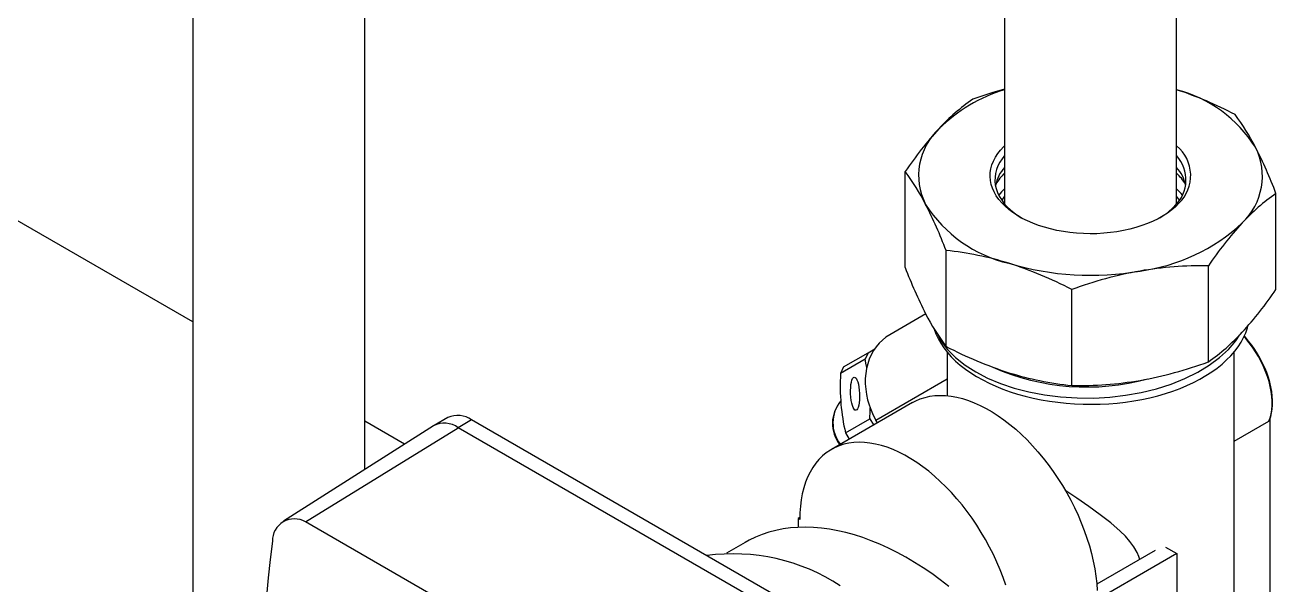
# Model space of a CAD drawing. Header units: millimetres. Extents: x 75 to 2075, y 25 to 1460.
# Drawn here: x 1575.1 to 1761.9, y 806.1 to 889.7 of the extents above; entities that cross this region are included whole.
import ezdxf

# ---------------------------------------------------------------- set-up
doc = ezdxf.new("R2010")
doc.units = ezdxf.units.MM
doc.header["$LTSCALE"] = 5

msp = doc.modelspace()

# ---------------------------------------------------------------- linework, layer by layer
at = {"color": 7, "linetype": 'Continuous', "lineweight": 25}
for p, q in [((1625.891, 823.388), (1625.891, 988.149)), ((1600.177, 935.187), (1600.177, 738.729)), ((1721.395, 906.79), (1721.395, 863.047)), ((1747.109, 863.047), (1747.109, 906.79)), ((1600.177, 845.404), (1550.476, 874.096)), ((1706.562, 853.519), (1706.562, 867.852)), ((1761.942, 850.267), (1761.942, 864.6)), ((1712.681, 841.74), (1712.681, 856.073)), ((1751.84, 839.44), (1751.84, 853.773)), ((1731.435, 835.908), (1731.435, 850.241)), ((1709.64, 846.596), (1704.265, 843.492)), ((1697.368, 838.686), (1701.02, 840.794)), ((1701.02, 840.794), (1700.571, 839.821)), ((1701.02, 840.794), (1702.04, 841.384)), ((1712.823, 840.9), (1712.823, 834.39)), ((1755.681, 738.632), (1755.681, 840.9)), ((1700.571, 839.821), (1696.92, 837.712)), ((1697.368, 838.686), (1696.92, 837.712)), ((1702.194, 830.751), (1712.823, 836.889)), ((1707.672, 833.363), (1695.55, 826.366)), ((1636.144, 829.907), (1613.709, 815.643)), ((1617.017, 815.534), (1639.803, 829.606)), ((1631.803, 827.147), (1625.891, 830.56)), ((1638.252, 831.126), (1636.232, 829.96)), ((1641.823, 830.773), (1639.803, 829.606)), ((1728.696, 778.289), (1639.803, 829.606)), ((1730.716, 779.456), (1641.823, 830.773)), ((1697.658, 828.845), (1701.31, 830.954)), ((1702.432, 830.339), (1702.194, 830.751)), ((1755.681, 827.574), (1760.869, 830.569)), ((1761.021, 830.882), (1761.021, 754.722)), ((1705.91, 764.216), (1617.017, 815.534)), ((1690.817, 816.193), (1690.563, 816.046)), ((1690.563, 816.046), (1690.563, 814.723)), ((1690.815, 815.901), (1690.563, 816.046)), ((1682.694, 812.474), (1679.886, 810.853)), ((1747.131, 810.798), (1723.393, 797.094)), ((1743.915, 811.274), (1735.175, 806.228)), ((1745.45, 811.768), (1747.131, 810.798)), ((1747.131, 810.798), (1747.131, 753.057))]:
    msp.add_line(p, q, dxfattribs=at)
at = {"color": 7, "linetype": 'Continuous', "lineweight": 25, "flags": 128}
for points in [[(1721.395, 880.181), (1719.648, 879.685), (1716.664, 878.679)], [(1747.458, 863.119), (1746.948, 862.613), (1746.38, 862.129), (1745.756, 861.668), (1745.08, 861.232), (1744.354, 860.824), (1743.583, 860.445), (1742.769, 860.097), (1741.916, 859.781), (1741.028, 859.499), (1740.109, 859.253), (1739.163, 859.043), (1738.195, 858.87), (1737.209, 858.736), (1736.209, 858.64), (1735.201, 858.583), (1734.188, 858.566), (1733.176, 858.588), (1732.168, 858.65), (1731.17, 858.75), (1730.186, 858.89), (1729.221, 859.067), (1728.278, 859.282), (1727.363, 859.533), (1726.479, 859.819), (1725.631, 860.139), (1724.822, 860.491), (1724.056, 860.874), (1723.336, 861.286), (1722.667, 861.725), (1722.05, 862.189), (1721.489, 862.676), (1720.986, 863.184), (1720.543, 863.71), (1720.164, 864.252), (1719.848, 864.808), (1719.598, 865.375), (1719.415, 865.95), (1719.3, 866.531), (1719.253, 867.116), (1719.275, 867.7), (1719.364, 868.283), (1719.522, 868.861), (1719.747, 869.431), (1720.038, 869.991), (1720.394, 870.539), (1720.813, 871.072), (1721.294, 871.587), (1721.395, 871.685)], [(1721.395, 870.237), (1721.042, 869.781), (1720.698, 869.247), (1720.419, 868.701), (1720.206, 868.146), (1720.059, 867.582), (1719.981, 867.015), (1719.97, 866.446), (1720.028, 865.877), (1720.153, 865.313), (1720.345, 864.754), (1720.604, 864.205), (1720.928, 863.667), (1721.315, 863.144), (1721.764, 862.637), (1722.272, 862.149), (1722.838, 861.682), (1723.458, 861.24), (1723.902, 860.957)], [(1721.395, 864.161), (1721.082, 863.728), (1720.987, 863.581)], [(1747.517, 863.581), (1747.238, 863.991), (1747.109, 864.161)], [(1710.87, 844.41), (1710.892, 844.34), (1711.155, 843.62), (1711.485, 842.909), (1711.881, 842.209), (1712.341, 841.522), (1712.864, 840.851), (1713.45, 840.197), (1714.095, 839.562), (1714.798, 838.948), (1715.557, 838.356), (1716.37, 837.789), (1717.235, 837.248), (1718.148, 836.734), (1719.109, 836.25), (1720.113, 835.796), (1721.157, 835.374), (1722.24, 834.984), (1723.357, 834.629), (1724.505, 834.309), (1725.681, 834.025), (1726.883, 833.778), (1728.105, 833.569), (1729.345, 833.397), (1730.6, 833.264), (1731.865, 833.171), (1733.136, 833.116), (1734.411, 833.102), (1735.686, 833.126), (1736.956, 833.191), (1738.219, 833.294), (1739.47, 833.436), (1740.706, 833.617), (1741.924, 833.836), (1743.119, 834.093), (1744.289, 834.386), (1745.43, 834.715), (1746.538, 835.079), (1747.612, 835.476), (1748.646, 835.907), (1749.639, 836.368), (1750.588, 836.86), (1751.49, 837.381), (1752.342, 837.928), (1753.142, 838.502), (1753.887, 839.099), (1754.576, 839.719), (1755.206, 840.359), (1755.776, 841.017), (1756.284, 841.693), (1756.728, 842.383), (1757.107, 843.086), (1757.421, 843.799), (1757.668, 844.521), (1757.734, 844.759)], [(1704.265, 843.492), (1703.699, 843.126), (1703.17, 842.703), (1702.683, 842.226), (1702.24, 841.698), (1701.846, 841.124), (1701.503, 840.506), (1701.212, 839.85), (1700.977, 839.16), (1700.798, 838.439), (1700.677, 837.695), (1700.614, 836.931), (1700.611, 836.152), (1700.667, 835.364), (1700.781, 834.573), (1700.954, 833.784), (1701.183, 833.001), (1701.468, 832.232), (1701.806, 831.48), (1702.194, 830.751)], [(1711.336, 843.662), (1711.951, 842.544), (1712.911, 841.283), (1714.092, 840.091), (1715.503, 838.964), (1717.097, 837.939), (1718.874, 837.013), (1720.805, 836.201), (1722.857, 835.512), (1725.052, 834.941), (1727.37, 834.499), (1729.78, 834.198), (1732.243, 834.044), (1734.718, 834.038), (1737.123, 834.176), (1739.48, 834.45), (1741.809, 834.866), (1744.075, 835.422), (1746.282, 836.125), (1748.351, 836.955), (1750.25, 837.896), (1751.964, 838.934), (1753.505, 840.081), (1754.828, 841.302), (1755.937, 842.599), (1756.486, 843.444)], [(1760.869, 830.569), (1761.064, 831.095), (1761.213, 831.665), (1761.314, 832.273), (1761.366, 832.917), (1761.37, 833.592), (1761.326, 834.292), (1761.233, 835.015), (1761.093, 835.753), (1760.906, 836.502), (1760.673, 837.258), (1760.397, 838.015), (1760.079, 838.767), (1759.721, 839.51), (1759.326, 840.238), (1758.897, 840.947), (1758.435, 841.631), (1757.946, 842.286), (1757.431, 842.908), (1757.165, 843.205)], [(1760.945, 830.679), (1760.973, 830.744), (1761.152, 831.258), (1761.288, 831.809), (1761.381, 832.394), (1761.429, 833.01), (1761.434, 833.653), (1761.394, 834.319), (1761.311, 835.003), (1761.185, 835.702), (1761.017, 836.41), (1760.807, 837.125), (1760.558, 837.841), (1760.271, 838.554), (1759.947, 839.259), (1759.589, 839.954), (1759.199, 840.632), (1758.779, 841.291), (1758.332, 841.927), (1757.86, 842.534), (1757.366, 843.111), (1757.183, 843.304)], [(1700.836, 838.583), (1700.754, 839.007), (1700.571, 839.821)], [(1707.672, 833.363), (1708.153, 833.619), (1708.825, 833.906), (1709.528, 834.132), (1710.26, 834.296), (1711.018, 834.397), (1711.802, 834.434), (1712.607, 834.408), (1713.433, 834.318), (1714.275, 834.166), (1715.132, 833.951), (1716.001, 833.674), (1716.88, 833.337), (1717.765, 832.939), (1718.654, 832.482), (1719.545, 831.968), (1720.434, 831.398), (1721.32, 830.773), (1722.198, 830.097), (1723.067, 829.37), (1723.924, 828.596), (1724.767, 827.775), (1725.592, 826.912), (1726.398, 826.008), (1727.181, 825.066), (1727.94, 824.09), (1728.672, 823.081), (1729.375, 822.043), (1730.046, 820.98), (1730.685, 819.894), (1731.288, 818.789), (1731.854, 817.669), (1732.382, 816.535), (1732.869, 815.393), (1733.314, 814.245), (1733.716, 813.095), (1734.074, 811.947), (1734.386, 810.803), (1734.652, 809.668), (1734.871, 808.545), (1735.042, 807.437), (1735.164, 806.347), (1735.238, 805.28)], [(1701.31, 830.954), (1701.351, 832.113), (1701.355, 832.563)], [(1701.31, 830.954), (1701.852, 830.02), (1701.859, 830.008)], [(1697.658, 828.845), (1698.196, 827.909), (1698.203, 827.897)], [(1721.594, 806.098), (1721.192, 807.247), (1720.747, 808.395), (1720.26, 809.538), (1719.732, 810.671), (1719.166, 811.792), (1718.563, 812.897), (1717.924, 813.982), (1717.253, 815.046), (1716.55, 816.083), (1715.818, 817.092), (1715.059, 818.068), (1714.276, 819.01), (1713.47, 819.914), (1712.645, 820.778), (1711.803, 821.598), (1710.945, 822.372), (1710.076, 823.099), (1709.198, 823.776), (1708.313, 824.4), (1707.423, 824.97), (1706.532, 825.484), (1705.643, 825.941), (1704.758, 826.339), (1703.879, 826.677), (1703.01, 826.953), (1702.153, 827.168), (1701.311, 827.321), (1700.485, 827.41), (1699.68, 827.436), (1698.897, 827.399), (1698.138, 827.298), (1697.406, 827.135), (1696.703, 826.909), (1696.031, 826.621), (1695.393, 826.272), (1694.79, 825.864), (1694.223, 825.397), (1693.696, 824.873), (1693.209, 824.293), (1692.763, 823.659), (1692.361, 822.974), (1692.003, 822.238), (1691.691, 821.455), (1691.425, 820.627), (1691.207, 819.756), (1691.036, 818.845), (1690.913, 817.897), (1690.84, 816.915), (1690.815, 815.901)], [(1741.614, 809.946), (1741.484, 810.368), (1741.216, 810.982), (1740.726, 811.824), (1740.133, 812.623), (1739.449, 813.398), (1738.696, 814.147), (1737.272, 815.394), (1735.71, 816.618), (1734.009, 817.853), (1732.204, 819.093), (1730.847, 819.992), (1730.464, 820.241)], [(1713.083, 805.914), (1711.808, 806.888), (1710.525, 807.81), (1709.238, 808.679), (1707.947, 809.495), (1706.655, 810.254), (1705.363, 810.958), (1704.074, 811.604), (1702.789, 812.192), (1701.509, 812.721), (1700.238, 813.189), (1698.976, 813.598), (1697.725, 813.945), (1696.488, 814.23), (1695.265, 814.454), (1694.059, 814.615), (1692.871, 814.714), (1691.703, 814.749), (1690.557, 814.723), (1689.434, 814.633), (1688.335, 814.481), (1687.264, 814.266), (1686.22, 813.989), (1685.205, 813.651), (1684.221, 813.252), (1683.27, 812.791), (1682.694, 812.474)]]:
    msp.add_lwpolyline(points, dxfattribs=at)
at = {"color": 7, "linetype": 'Continuous', "lineweight": 25}
for centre, radius, start, end in [((1728.384, 857.191), 23.933, 106.98095, 134.48984), ((1742.099, 860.853), 19.87, 32.36265, 75.39583), ((1729.546, 826.57), 56.316, 62.18628, 71.82866), ((1734.489, 853.188), 31.105, 124.96425, 137.34496), ((1729.674, 856.621), 32.775, 26.97735, 37.07533), ((1753.354, 836.19), 56.498, 137.63008, 145.91526), ((1718.099, 867.295), 9.521, 132.94239, 207.07187), ((1743.463, 867.246), 5.745, 314.06854, 50.59763), ((1750.316, 867.171), 9.593, 313.26621, 26.74805), ((1694.398, 838.726), 72.33, 20.96019, 26.93353), ((1743.13, 866.627), 5.372, 313.51598, 42.21353), ((1680.768, 848.316), 32.357, 26.91191, 37.14078), ((1725.818, 864.601), 5.888, 138.69871, 168.57607), ((1726.8, 861.878), 7.873, 133.35859, 148.3521), ((1742.655, 864.586), 5.921, 11.50846, 41.21676), ((1741.691, 861.868), 7.89, 31.66383, 46.62548), ((1727.186, 859.197), 8.391, 133.63951, 142.34454), ((1741.305, 859.185), 8.409, 37.66491, 46.35104), ((1779.625, 839.272), 30.89, 124.92088, 137.38833), ((1726.628, 873.796), 20.165, 212.50031, 256.90068), ((1646.421, 830.769), 70.927, 20.90106, 26.99266), ((1739.253, 869.96), 10.472, 300.71489, 316.34394), ((1738.045, 880.431), 27.66, 277.46276, 312.94905), ((1798.638, 822.106), 56.506, 137.63067, 145.91468), ((1707.71, 807.864), 48.464, 72.77913, 84.11324), ((1734.283, 895.052), 42.684, 253.35696, 279.92192), ((1704.305, 798.441), 58.475, 62.35709, 72.32651), ((1750.787, 799.562), 54.222, 88.88736, 99.71468), ((1772.822, 878.823), 70.927, 200.90106, 206.99266), ((1752.176, 793.916), 60.023, 100.1116, 110.21488), ((1716.164, 881.131), 55.211, 317.53333, 326.01202), ((1738.474, 861.276), 32.357, 206.91191, 217.14078), ((1734.236, 864.679), 30.772, 304.89688, 317.41233), ((1739.741, 893.374), 58.295, 242.34172, 252.34188), ((1731.1, 895.765), 60.023, 280.1116, 290.21488), ((1732.18, 835.804), 35.312, 176.90114, 184.3976), ((1733.68, 870.358), 34.672, 246.15378, 285.24334), ((1736.433, 884.249), 48.599, 252.79489, 264.09748), ((1732.488, 890.12), 54.222, 268.88736, 279.71468), ((1700.855, 830.241), 5.153, 139.72614, 217.85115), ((1700.951, 830.321), 5.176, 140.60948, 218.05234), ((1639.731, 827.852), 3.593, 54.38242, 114.30712), ((1725.307, 835.489), 28.436, 184.82813, 193.51159), ((1637.733, 826.826), 3.466, 53.32773, 117.27037), ((1760.755, 830.727), 0.196, 305.98139, 345.6333), ((1615.342, 812.729), 3.267, 59.15014, 181.35598), ((1680.877, 781.639), 29.135, 56.69052, 97.78516)]:
    msp.add_arc(centre, radius, start, end, dxfattribs=at)
msp.add_ellipse((1699.085, 834.685), major_axis=(-0.114, 2.481), ratio=0.2679557, dxfattribs=at)
msp.add_ellipse((1828.753, 905.962), major_axis=(152.544, 283.033), ratio=0.5568908, start_param=2.1836472, end_param=2.4960268, dxfattribs=at)

doc.saveas('drawing.dxf')
